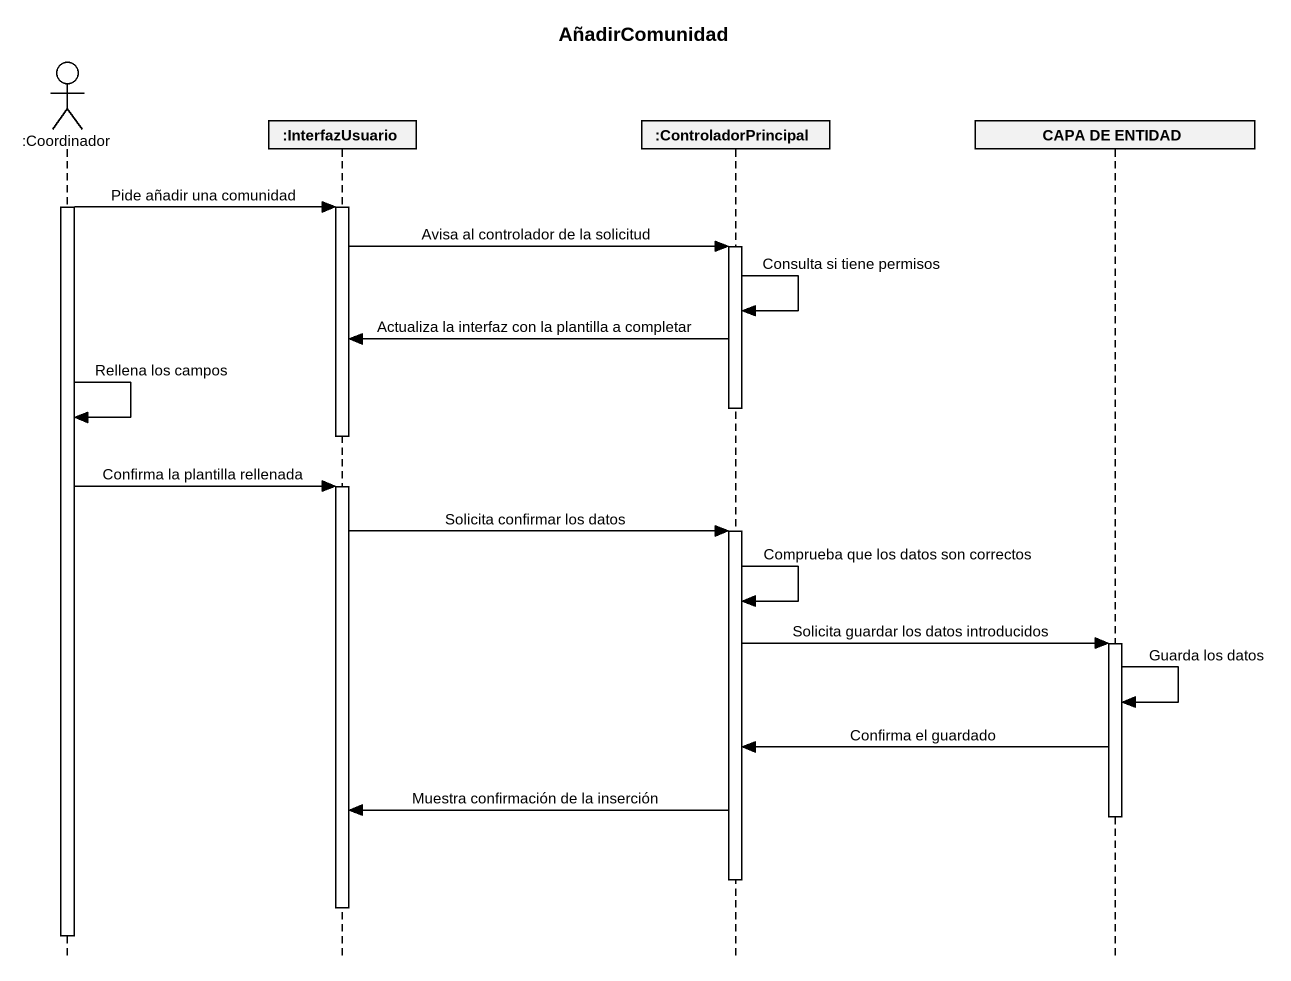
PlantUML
@startuml
title AñadirComunidad
hide footbox
actor ":Coordinador" as Coordinador
participant ":InterfazUsuario" as InterfazUsuario
participant ":ControladorPrincipal" as ControladorPrincipal
participant "CAPA DE ENTIDAD" as CAPA_DE_ENTIDAD

activate Coordinador
Coordinador -> InterfazUsuario : Pide añadir una comunidad
activate InterfazUsuario
InterfazUsuario -> ControladorPrincipal : Avisa al controlador de la solicitud
activate ControladorPrincipal
ControladorPrincipal -> ControladorPrincipal : Consulta si tiene permisos
ControladorPrincipal -> InterfazUsuario : Actualiza la interfaz con la plantilla a completar
deactivate ControladorPrincipal
Coordinador -> Coordinador : Rellena los campos
deactivate InterfazUsuario
Coordinador -> InterfazUsuario : Confirma la plantilla rellenada
activate InterfazUsuario
InterfazUsuario -> ControladorPrincipal : Solicita confirmar los datos
activate ControladorPrincipal
ControladorPrincipal -> ControladorPrincipal : Comprueba que los datos son correctos
ControladorPrincipal -> CAPA_DE_ENTIDAD : Solicita guardar los datos introducidos
activate CAPA_DE_ENTIDAD
CAPA_DE_ENTIDAD -> CAPA_DE_ENTIDAD : Guarda los datos
CAPA_DE_ENTIDAD -> ControladorPrincipal : Confirma el guardado
ControladorPrincipal -> InterfazUsuario : Muestra confirmación de la inserción
deactivate CAPA_DE_ENTIDAD
deactivate ControladorPrincipal
deactivate InterfazUsuario
deactivate Coordinador
@enduml
